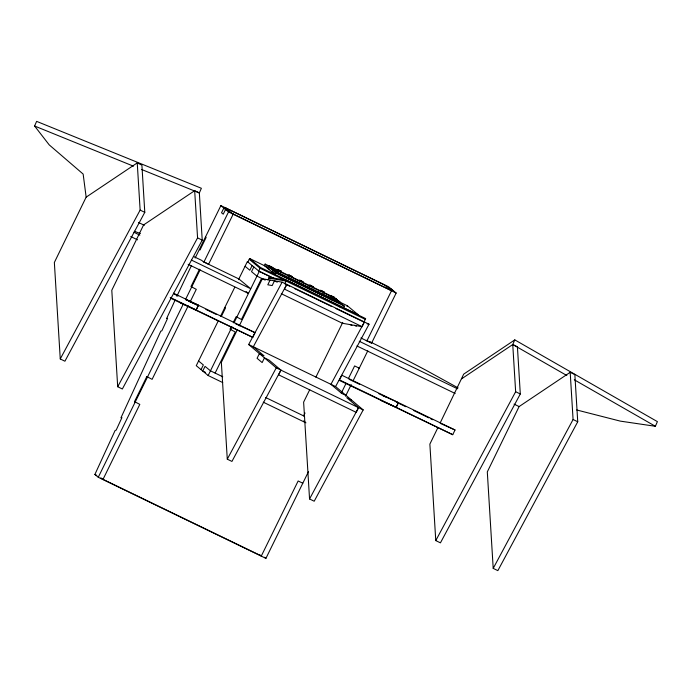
<?xml version="1.0" encoding="UTF-8"?>
<svg xmlns="http://www.w3.org/2000/svg" width="692" height="692" viewBox="0 0 692 692"><rect width="100%" height="100%" fill="white"/><g stroke="black" fill="none" stroke-linecap="round" stroke-linejoin="round"><path stroke-width="1.04" d="M86.154 197.151L137.241 162.905L141.903 165.154L144.784 212.349L64.918 361.215L60.256 358.958L54.357 262.476L86.154 197.151L83.152 174.081L49.218 144.879L34.6 126.013L36.624 121.368L201.372 188.276L199.348 192.93L202.22 240.124L122.346 388.999L117.692 386.742L111.793 290.259L143.59 224.935L194.677 190.681L199.339 192.938L141.436 169.41M440.155 422.976L463.692 374.138L514.796 339.884L657.4 421.636L655.376 426.289L620.317 421.125L576.687 409.967M461.668 378.784L512.772 344.529L517.417 346.787L520.298 393.982L440.432 542.848L435.77 540.599L515.644 391.733L512.755 344.538L514.796 339.884M308.476 471.667L265.918 558.366L98.273 477.281L94.882 474.47L115.14 430.424L116.144 430.182L121.939 417.596L120.936 417.838L160.829 331.105L161.833 330.863L167.628 318.277L166.625 318.519L175.085 300.12M176.867 296.254L191.442 265.581M267.96 279.931L269.214 277.302L286.488 280.295L365.653 318.588L363.975 322.126L335.975 308.589M270.053 280.078L267.804 284.801L272.198 285.562L274.439 280.84L277.233 282.189M284.801 283.832L286.488 280.295M281.289 293.702L342.41 323.268L362.141 326.685L364.381 321.962L330.932 384.311L341.658 393.393L346.32 395.642M196.104 309.955L198.379 305.241L185.75 299.575L198.483 305.293L196.208 310.007L180.56 302.975M170.959 298.33L252.753 337.359L255.028 332.644L173.458 293.183M396.092 407.294L398.367 402.58M452.741 434.697L455.016 429.983L341.822 375.228L339.547 379.943L452.741 434.697L339.149 380.297M437.82 427.786L429.87 444.117L435.77 540.599M195.17 257.995L220.869 205.619L388.523 286.713L396.161 293.036L371.578 343.128L360.895 337.981M100.894 477.843L102.935 479.53L139.81 404.387L134.516 401.611L146.816 376.569L152.11 379.346L188.215 305.786M199.504 269.214L190.992 286.557L196.286 289.334L190.11 301.92M98.273 477.281L183.077 304.506M185.456 299.662L200.144 269.742M191.407 260.062L250.746 288.763L238.852 278.928L203.924 262.034L228.516 211.942L220.869 205.619M390.868 290.251L232.538 213.664L233.169 214.191L208.586 264.283L203.292 261.507M218.274 320.854L196.268 365.687L208.154 375.522L222.712 382.564M220.636 316.045L234.744 287.31M238.489 279.663L247.364 261.593L259.258 271.428L273.807 278.461M247.892 262.034L249.622 258.505L266.29 266.576M221.267 316.573L225.523 307.905L224.891 307.378M201.043 369.64L203.353 364.943L198.569 360.99M252.139 265.538L249.838 270.235L245.063 266.282M253.843 266.948L251.533 271.645L256.948 276.125L265.174 280.104M230.938 327.281L229.995 329.21L235.289 331.987L215.117 373.083M233.308 322.463L236.145 316.685L241.439 319.47L261.602 278.374M249.622 258.505L260.452 267.467L258.721 270.987L274.248 278.495M208.154 375.522L232.054 326.849M233.939 322.991L259.258 271.428M265.14 264.076L264.37 265.642L275.2 274.603L275.97 273.037L265.14 264.076L277.648 270.122M237.391 329.669L221.353 362.34L227.279 459.177L231.932 461.426L280.917 370.125L269.11 360.134L264.448 357.876L262.147 362.573L257.078 358.292L259.388 353.595L264.041 355.844L253.315 346.77L286.765 284.421L284.524 289.144L362.141 326.685M239.276 325.828L262.38 278.746L282.111 282.163L369.044 324.211L335.585 386.568L363.188 409.915L314.203 501.224L309.549 498.967L303.624 402.13L309.757 389.639M270.676 267.605L268.704 266.507L269.084 265.719L272.613 267.579L272.233 268.358M269.127 266.853L269.084 265.719M273.055 270.105L273.478 270.46L273.435 269.326L273.055 270.105L276.584 271.956L276.964 271.178L270.615 268.089L270.572 266.948L274.101 268.807L273.721 269.586M270.615 268.089L270.572 266.948M274.923 270.555L274.542 271.333L278.072 273.184L278.028 272.051L271.567 268.877L271.956 268.089L275.485 269.949L275.096 270.728M271.991 269.231L271.956 268.089M275.053 269.595L274.672 270.382L278.452 272.406M274.966 271.688L275.347 270.901M278.028 269.638L277.639 270.416L278.063 270.771L278.028 269.638L281.134 271.143L281.168 272.276L281.134 271.143M278.072 273.184L278.028 272.051M286.566 277.803L286.523 276.67L286.566 277.803L289.671 279.3L290.052 278.521L279.49 273.279M288.893 274.897L288.936 276.03L288.893 274.897L292.422 276.748L292.033 277.527L291.998 276.393M289.671 279.3L289.628 278.167M297.006 282.708L297.387 281.921L300.492 283.426L300.536 284.559L297.006 282.708L300.536 284.559M297.43 283.054L297.387 281.921M299.757 280.148L299.377 280.935L299.8 281.281L299.757 280.148L302.862 281.653L302.906 282.786M300.112 284.204L300.492 283.426M308.295 288.313L308.26 287.18L308.295 288.313L311.4 289.818L311.789 289.031L300.83 283.608M309.852 285.026L309.886 286.159L309.852 285.026L313.381 286.886L312.992 287.664L312.948 286.531M311.4 289.818L311.357 288.685M318.389 293.192L318.346 292.059L318.389 293.192L321.495 294.697L321.875 293.91L311.504 288.772M320.716 290.285L320.327 291.064L320.751 291.418L320.716 290.285L323.821 291.79L323.856 292.924L323.821 291.79M321.495 294.697L321.451 293.564M329.478 298.166L327.947 296.903L328.717 295.337L272.83 268.306L280.476 274.629L336.355 301.66L328.717 295.337M328.83 298.096L329.21 297.318L332.316 298.814L332.359 299.956L328.83 298.096L332.359 299.956M329.254 298.451L329.21 297.318M330.612 296.453L330.992 295.666L334.521 297.517L334.141 298.304L330.612 296.453L332.16 297.197M331.036 296.799L330.992 295.666M335.386 300.397L335.343 299.264L335.386 300.397L338.492 301.902L338.872 301.124L332.523 298.027L332.48 296.894L336.009 298.745L335.62 299.532M332.523 298.027L332.48 296.894M331.935 299.601L332.316 298.814M334.098 297.171L334.141 298.304M336.226 300.302L333.475 298.823L333.855 298.036L337.385 299.887L337.004 300.674L336.961 299.541M333.899 299.169L333.855 298.036M335.196 299.178L335.585 298.399M336.45 301.279L336.831 300.501L339.936 301.997L339.98 303.131L336.45 301.279L339.98 303.131M336.874 301.634L336.831 300.501M338.068 301.548L338.449 300.769L338.872 301.124M339.556 302.785L339.936 301.997M343.5 307.637L344.27 306.072L334.271 297.802M347.029 306.591L347.419 305.812L337.255 300.847M315.889 377.149L342.765 322.385M303.598 415.883L305.008 413.012M357.859 315.552L358.248 314.773L347.419 305.812M341.32 393.021L346.069 383.342M348.448 378.498L354.624 365.921L359.278 368.17L358.646 367.642M345.507 396.239L351.207 384.622M353.102 380.756L367.789 350.835M280.917 370.125L278.617 374.822L356.224 412.363L358.534 407.666L346.718 397.675L351.38 399.924M60.256 358.958L140.13 210.091L137.241 162.905M117.692 386.742L197.566 237.875L194.677 190.681M363.188 409.915L276.264 367.867L248.662 344.521L282.111 282.163M227.279 459.177L276.264 367.867M309.549 498.967L358.534 407.666M493.206 568.383L573.08 419.508L570.191 372.322L574.853 374.571L577.733 421.765L497.859 570.632L493.206 568.383L487.306 471.892L519.104 406.567L570.191 372.322M268.833 278.089L286.116 281.082L365.281 319.375M367.123 323.882L369.044 324.211M134.369 231.284L140.389 233.55M34.6 126.013L133.452 166.166M255.028 332.644L235.643 323.804M382.719 395.556L398.471 402.632L396.196 407.346L380.444 400.27M440.346 423.392L455.016 429.983M384.501 284.992L225.531 207.877L228.498 210.333L223.845 208.076L221.535 212.773L223.239 214.183L225.54 209.486L230.202 211.735L233.169 214.191M391.49 289.17L386.837 286.921L383.861 284.464M393.194 290.579L388.532 288.322L391.508 290.778L366.916 340.871L366.284 340.343L370.938 342.601M228.516 211.942L396.161 293.036M278.452 269.992L281.558 271.489M289.317 275.243L292.422 276.748M300.181 280.502L303.286 281.999M310.275 285.381L313.381 286.886M321.14 290.64L324.245 292.136M269.508 266.074L272.613 267.579M331.416 296.02L334.521 297.517M280.528 271.523L299.766 280.831M302.655 282.224L309.393 285.485M311.313 286.41L320.932 291.064M323.821 292.457L333.44 297.11M270.996 267.302L274.101 268.807M332.904 297.249L336.009 298.745M268.704 266.507L271.03 267.631M272.38 268.444L275.485 269.949M334.288 298.39L337.385 299.887M270.191 267.735L273.288 269.24M332.091 297.681L334.426 298.806M271.567 268.877L273.894 270.001M333.475 298.823L335.023 299.575M290.164 278.443L296.954 281.731M322.178 293.936L327.999 296.747M277.847 272.674L327.947 296.903M329.634 297.664L332.74 299.169M274.542 271.333L277.648 272.838M279.11 274.067L289.247 278.954M289.775 279.231L296.565 282.509M300.449 284.386L310.976 289.464M311.123 289.55L321.062 294.342M321.797 294.714L328.588 298.001M275.97 273.037L344.27 306.072M260.452 267.467L358.248 314.773M140.13 210.091L144.784 212.349M197.566 237.875L202.22 240.124M515.644 391.733L520.298 393.982M573.08 419.508L577.733 421.765M285.294 280.45L260.062 268.245L249.241 259.292M339.426 306.634L341.398 307.594M285.77 284.3L289.628 286.168M294.455 288.503L331.148 306.253M269.214 277.302L272.103 278.703M354.468 325.352L356.328 326.261M350.083 324.6L351.943 325.5M138.547 222.495L144.369 225.307M514.061 404.128L518.913 406.472M134.014 232.304L139.853 235.124M359.226 341.26L457.473 388.783M130.736 236.534L137.552 239.821M188.129 264.292L248.437 293.46L246.058 291.496M356.925 345.957L455.172 393.48M174.194 294.083L178.034 295.942M188.596 301.046L198.197 305.691M205.879 309.411L216.44 314.514M349.114 379.294L359.676 384.406M378.879 393.696L385.6 396.948M396.161 402.052L405.763 406.697M413.444 410.417L428.806 417.847M430.727 418.772L432.647 419.707M170.232 297.439L252.753 337.359M248.662 344.521L335.585 386.568M222.729 376.759L210.463 370.825L205.048 366.353L202.739 371.042L205.533 372.4M265.572 397.485L304.376 416.255M263.263 402.182L305.95 422.829M302.802 483.232L298.148 480.975L261.265 556.117L259.232 554.43M94.882 474.47L96.742 475.369M102.295 479.002L260.633 555.589M458.113 387.909L431.817 373.455A77.495 2.88 26.1 0 0 402.087 357.773L396.032 354.702A77.495 2.88 26.1 0 0 370.549 342.064M512.772 344.529L566.834 375.522M574.291 379.796L655.376 426.289M370.436 342.211L371.569 343.145M266.878 267.181L269.223 269.119M272.345 271.714L274.698 273.651M205.507 236.932L206.138 237.46L199.997 249.976L199.357 249.457M203.924 262.034L201.554 260.304A77.495 2.88 26.1 0 0 193.561 256.49M303.632 420.909L305.181 422.189M146.816 376.569L147.448 377.088M134.516 401.611L135.156 402.138M264.56 557.25L265.918 558.366"/></g></svg>
